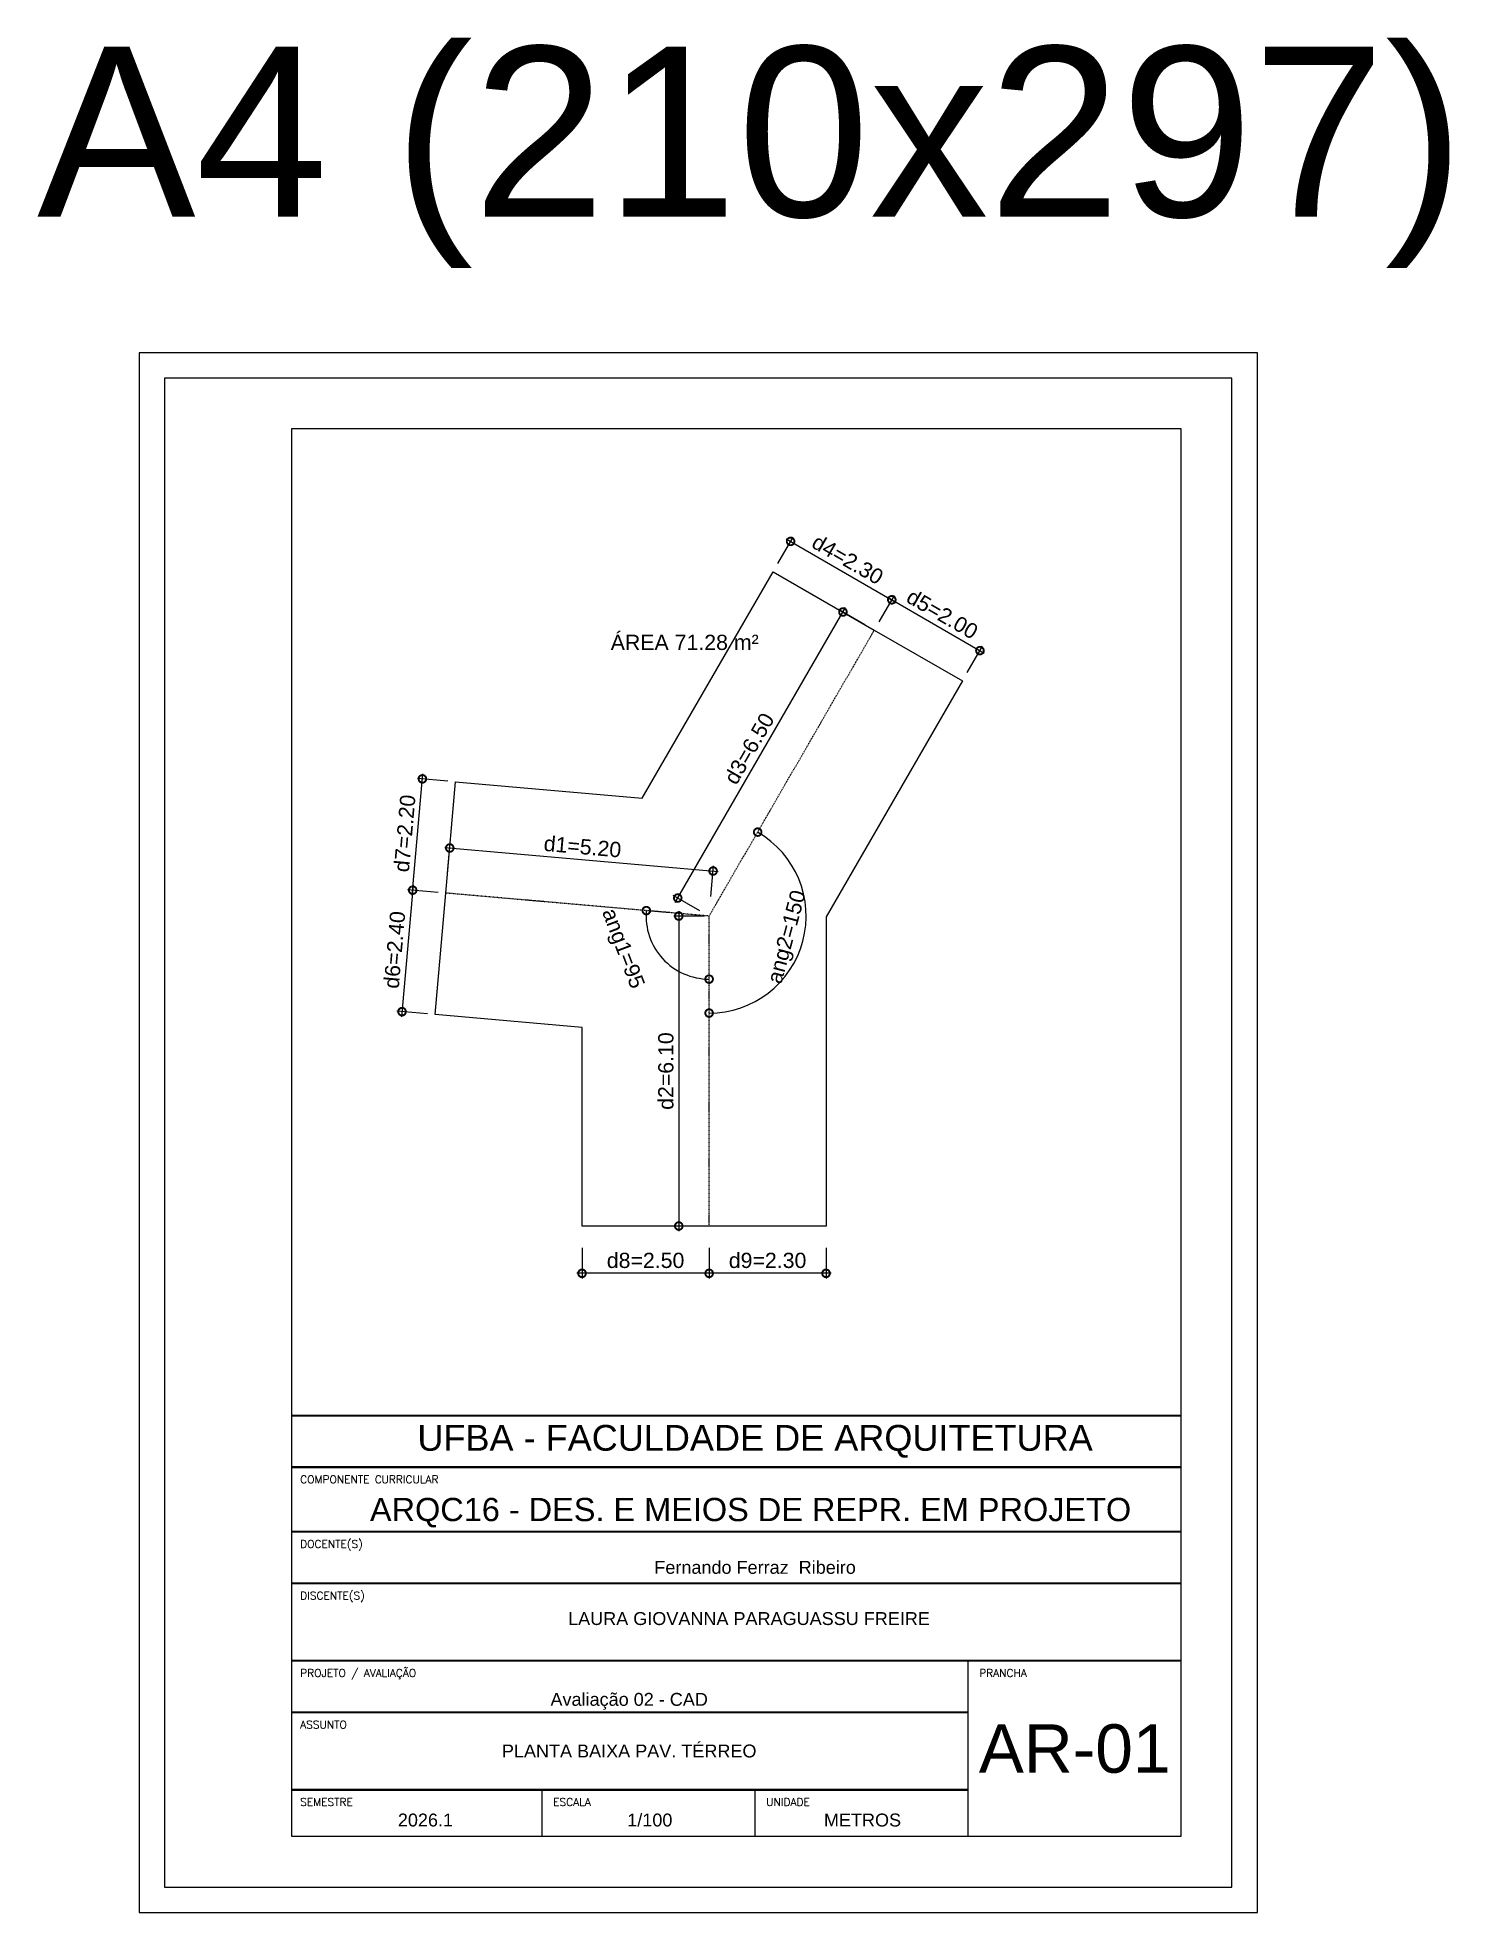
# Paper-space layout 'contorno' of a CAD drawing. Header units: metres. Extents: x -235 to 43, y -5 to 364.
# The model-space entities are those that its viewports show. They can reach past a viewport. Long polylines and large blocks are cut down to what shows.
import ezdxf
from ezdxf.enums import TextEntityAlignment as Align

# ---------------------------------------------------------------- set-up
doc = ezdxf.new("R2010")
doc.units = ezdxf.units.M
doc.header["$LTSCALE"] = 0.1
doc.linetypes.add('DASHDOT', pattern=[25.4, 12.7, -6.35, 0, -6.35])
doc.layers.add('0_MRG_AUX', color=7, linetype='Continuous', true_color=0xecbcd1, plot=False)
for name, color, linetype in [('ARQ_EIXO CINZA 04', 139, 'DASHDOT'), ('MRG_EXTERNA', 1, 'Continuous'), ('MRG_INTERNA', 2, 'Continuous'), ('SIMB_01', 1, 'Continuous')]:
    doc.layers.add(name, color=color, linetype=linetype)
doc.layers.add('COTA AZUL', color=5, linetype='Continuous', lineweight=25, true_color=0x0000ff)
doc.styles.add('Annot_3.0mm', font='arial.ttf', dxfattribs={"height": 3})
doc.styles.add('Arial', font='arial.ttf')
doc.styles.add('cota', font='arial.ttf')
doc.styles.add('T1-5', font='simplex.shx', dxfattribs={"height": 2.5})
doc.dimstyles.new('Info 01 - annot', dxfattribs={"dimtxt": 3, "dimasz": 3, "dimexe": 1, "dimexo": 1, "dimgap": 1, "dimtad": 1, "dimzin": 4, "dimtxsty": 'cota', "dimblk": 'DOTSMALL', "dimcen": 2, "dimdle": 1, "dimclrd": 256, "dimclre": 256, "dimclrt": 1, "dimazin": 2, "dimtfac": 0.09, "dimtmove": 2, "dimatfit": 2, "dimfxl": 5, "dimfxlon": 1, "dimtolj": 1, "dimtzin": 4, "dimlwd": -1, "dimarcsym": 1})

# ---------------------------------------------------------------- blocks, each defined once
blk = doc.blocks.new('FORMATO_A4')
at = {"layer": '0_MRG_AUX'}
blk.add_lwpolyline([(-215, 302), (-215, -5), (5, -5), (5, 302)], close=True, dxfattribs=at)
at = {"layer": 'MRG_EXTERNA'}
blk.add_lwpolyline([(-210, 297), (-210, 0), (0, 0), (0, 297)], close=True, dxfattribs=at)
at = {"layer": 'MRG_INTERNA'}
for p, q in [((-185, 287), (-185, 10)), ((-10, 287), (-185, 287)), ((-10, 10), (-10, 287)), ((-185, 10), (-10, 10))]:
    blk.add_line(p, q, dxfattribs=at)
blk = doc.blocks.new('carimbo01')
at = {"layer": 'SIMB_01', "flags": 128}
blk.add_lwpolyline([(-6890, 3260, 16, 16, 0), (0, 3260, 0, 0, 0), (0, 0, 0, 0, 0), (-1650, 0, 0, 0, 0)], format="xyseb", dxfattribs=at)
at = {"layer": 'SIMB_01', "const_width": 16, "flags": 128}
for points in [[(-6890, 2860), (0, 2860)], [(-6890, 2360), (0, 2360)], [(-6890, 1960), (0, 1960)], [(-6890, 1360), (0, 1360)], [(-6890, 960), (-1650, 960)], [(-1650, 360), (-6890, 360)]]:
    blk.add_lwpolyline(points, dxfattribs=at)
at = {"layer": 'SIMB_01'}
for points in [[(-1650, 0), (-1650, 360), (-1650, 1360)], [(-4950, 0), (-4950, 360)], [(-3300, 0), (-3300, 360)]]:
    blk.add_lwpolyline(points, dxfattribs=at)
at = {"layer": 'SIMB_01', "style": 'T1-5'}
for s, p in [('COMPONENTE CURRICULAR', (-6822, 2735)), ('DOCENTE(S)', (-6822, 2235)), ('DISCENTE(S)', (-6822, 1835)), ('PROJETO / AVALIAÇÃO', (-6822, 1235)), ('PRANCHA', (-1563, 1235)), ('ASSUNTO', (-6822, 835)), ('SEMESTRE', (-6822, 235)), ('ESCALA', (-4863, 235)), ('UNIDADE', (-3213, 235))]:
    blk.add_text(s, height=60, dxfattribs=at).set_placement(p)
at = {"layer": 'SIMB_01', "insert": (-6600, 3260), "char_height": 0.3, "width": 6600, "attachment_point": 1, "style": 'Annot_3.0mm'}
blk.add_mtext('UNIVERSIDADE FEDERAL DA BAHIA - FACULDADE DE ARQUITERUA', dxfattribs=at)
at = {"layer": 'SIMB_01', "insert": (-3300, 3060), "char_height": 200, "attachment_point": 5, "style": 'Annot_3.0mm'}
blk.add_mtext_dynamic_manual_height_columns('\\pxqc;UFBA - FACULDADE DE ARQUITETURA', width=5970.81, gutter_width=1.5, heights=[0], dxfattribs=at)
at = {"layer": 'SIMB_01', "style": 'cota'}
for tag, height, p in [('COMPONENTE', 180, (-3300, 2532)), ('DOCESNTE(S)', 100, (-3300, 2084)), ('DISCESNTE(S)', 100, (-3347, 1687)), ('PROJETO/AVALIAÇÃO', 100, (-4275, 1061)), ('NUM', 375, (-825, 680)), ('ASSUNTO', 100, (-4275, 661)), ('SEMESTRE', 100, (-5853, 126)), ('ESCALA', 100, (-4115, 126)), ('UNIDADE', 100, (-2468, 126))]:
    blk.add_attdef(tag, text='', height=height, dxfattribs=at).set_placement(p, align=Align.MIDDLE_CENTER)
blk = doc.blocks.new('_DotSmall')
at = {"color": 0, "linetype": 'ByBlock', "const_width": 0.5}
blk.add_lwpolyline([(-0.0625, 0, 1), (0.0625, 0, 1)], format="xyb", close=True, dxfattribs=at)
blk = doc.blocks.new('*D6')
at = {"layer": 'COTA AZUL', "transparency": 16777216}
blk.add_line((-5.582, 0.473), (-0.202, 0.002), dxfattribs=at)
at = {"layer": 'COTA AZUL', "lineweight": -2, "transparency": 16777216}
for p, q in [((-5.526, -0.034), (-5.474, 0.564)), ((-0.346, -0.487), (-0.293, 0.111))]:
    blk.add_line(p, q, dxfattribs=at)
at = {"layer": 'Defpoints', "color": 0, "transparency": 16777216}
for p in [(-0.302, 0.011), (-5.56, -0.423), (-0.38, -0.876)]:
    blk.add_point(p, dxfattribs=at)
at = {"layer": 'COTA AZUL', "transparency": 16777216, "xscale": 0.3, "yscale": 0.3, "zscale": 0.3}
for p, rotation in [((-5.482, 0.464), 175), ((-0.302, 0.011), 355)]:
    blk.add_blockref('_DotSmall', p, dxfattribs=dict(at, rotation=rotation))
at = {"layer": 'COTA AZUL', "color": 1, "transparency": 16777216, "insert": (-2.87, 0.49), "char_height": 0.3, "attachment_point": 5, "rotation": 355, "style": 'cota'}
blk.add_mtext('\\A1;d1=5.20', dxfattribs=at)
blk = doc.blocks.new('*D8')
at = {"layer": 'COTA AZUL', "lineweight": -2, "transparency": 16777216}
for p, q in [((-0.48, -0.876), (-1.077, -0.876)), ((-0.48, -6.976), (-1.077, -6.976))]:
    blk.add_line(p, q, dxfattribs=at)
at = {"layer": 'COTA AZUL', "transparency": 16777216}
blk.add_line((-0.977, -0.776), (-0.977, -7.076), dxfattribs=at)
at = {"layer": 'Defpoints', "color": 0, "transparency": 16777216}
for p in [(-0.38, -0.876), (-0.977, -6.976), (-0.38, -6.976)]:
    blk.add_point(p, dxfattribs=at)
at = {"layer": 'COTA AZUL', "transparency": 16777216, "xscale": 0.3, "yscale": 0.3, "zscale": 0.3}
for p, rotation in [((-0.977, -0.876), 90), ((-0.977, -6.976), 270)]:
    blk.add_blockref('_DotSmall', p, dxfattribs=dict(at, rotation=rotation))
at = {"layer": 'COTA AZUL', "color": 1, "transparency": 16777216, "insert": (-1.23, -3.926), "char_height": 0.3, "attachment_point": 5, "rotation": 90, "style": 'cota'}
blk.add_mtext('\\A1;d2=6.10', dxfattribs=at)
blk = doc.blocks.new('*D7')
at = {"layer": 'COTA AZUL', "transparency": 16777216}
blk.add_line((-1.047, -0.606), (2.303, 5.196), dxfattribs=at)
at = {"layer": 'COTA AZUL', "lineweight": -2, "transparency": 16777216}
for p, q in [((2.686, 4.859), (2.166, 5.159)), ((-0.564, -0.77), (-1.084, -0.47))]:
    blk.add_line(p, q, dxfattribs=at)
at = {"layer": 'Defpoints', "color": 0, "transparency": 16777216}
for p in [(2.253, 5.109), (2.87, 4.753), (-0.38, -0.876)]:
    blk.add_point(p, dxfattribs=at)
at = {"layer": 'COTA AZUL', "transparency": 16777216, "xscale": 0.3, "yscale": 0.3, "zscale": 0.3}
for p, rotation in [((2.253, 5.109), 60.00000000000005), ((-0.997, -0.52), 240)]:
    blk.add_blockref('_DotSmall', p, dxfattribs=dict(at, rotation=rotation))
at = {"layer": 'COTA AZUL', "color": 1, "transparency": 16777216, "insert": (0.408, 2.421), "char_height": 0.3, "attachment_point": 5, "rotation": 60, "style": 'cota'}
blk.add_mtext('\\A1;d3=6.50', dxfattribs=at)
blk = doc.blocks.new('*D2')
at = {"layer": 'COTA AZUL', "lineweight": -2, "transparency": 16777216}
for p, q in [((0.973, 6.066), (1.273, 6.585)), ((2.964, 4.916), (3.264, 5.435))]:
    blk.add_line(p, q, dxfattribs=at)
at = {"layer": 'COTA AZUL', "transparency": 16777216}
blk.add_line((1.136, 6.549), (3.301, 5.299), dxfattribs=at)
at = {"layer": 'Defpoints', "color": 0, "transparency": 16777216}
for p in [(0.878, 5.903), (3.214, 5.349), (2.87, 4.753)]:
    blk.add_point(p, dxfattribs=at)
at = {"layer": 'COTA AZUL', "transparency": 16777216, "xscale": 0.3, "yscale": 0.3, "zscale": 0.3}
for p, rotation in [((1.223, 6.499), 150), ((3.214, 5.349), 330.0000000000001)]:
    blk.add_blockref('_DotSmall', p, dxfattribs=dict(at, rotation=rotation))
at = {"layer": 'COTA AZUL', "color": 1, "transparency": 16777216, "insert": (2.345, 6.143), "char_height": 0.3, "attachment_point": 5, "rotation": 330, "style": 'cota'}
blk.add_mtext('\\A1;d4=2.30', dxfattribs=at)
blk = doc.blocks.new('*D3')
at = {"layer": 'COTA AZUL', "lineweight": -2, "transparency": 16777216}
for p, q in [((2.964, 4.916), (3.264, 5.435)), ((4.697, 3.916), (4.997, 4.435))]:
    blk.add_line(p, q, dxfattribs=at)
at = {"layer": 'COTA AZUL', "transparency": 16777216}
blk.add_line((3.128, 5.399), (5.033, 4.299), dxfattribs=at)
at = {"layer": 'Defpoints', "color": 0, "transparency": 16777216}
for p in [(2.87, 4.753), (4.947, 4.349), (4.602, 3.753)]:
    blk.add_point(p, dxfattribs=at)
at = {"layer": 'COTA AZUL', "transparency": 16777216, "xscale": 0.3, "yscale": 0.3, "zscale": 0.3}
for p, rotation in [((3.214, 5.349), 150), ((4.947, 4.349), 330.0000000000001)]:
    blk.add_blockref('_DotSmall', p, dxfattribs=dict(at, rotation=rotation))
at = {"layer": 'COTA AZUL', "color": 1, "transparency": 16777216, "insert": (4.207, 5.068), "char_height": 0.3, "attachment_point": 5, "rotation": 330, "style": 'cota'}
blk.add_mtext('\\A1;d5=2.00', dxfattribs=at)
blk = doc.blocks.new('*D5')
at = {"layer": 'COTA AZUL', "transparency": 16777216}
blk.add_line((-6.203, -0.267), (-6.429, -2.857), dxfattribs=at)
at = {"layer": 'COTA AZUL', "lineweight": -2, "transparency": 16777216}
for p, q in [((-5.713, -0.41), (-6.311, -0.358)), ((-5.922, -2.801), (-6.52, -2.748))]:
    blk.add_line(p, q, dxfattribs=at)
at = {"layer": 'Defpoints', "color": 0, "transparency": 16777216}
for p in [(-5.56, -0.423), (-6.421, -2.757), (-5.769, -2.814)]:
    blk.add_point(p, dxfattribs=at)
at = {"layer": 'COTA AZUL', "transparency": 16777216, "xscale": 0.3, "yscale": 0.3, "zscale": 0.3}
for p, rotation in [((-6.211, -0.366), 85.00000000000001), ((-6.421, -2.757), 265)]:
    blk.add_blockref('_DotSmall', p, dxfattribs=dict(at, rotation=rotation))
at = {"layer": 'COTA AZUL', "color": 1, "transparency": 16777216, "insert": (-6.568, -1.54), "char_height": 0.3, "attachment_point": 5, "rotation": 85, "style": 'cota'}
blk.add_mtext('\\A1;d6=2.40', dxfattribs=at)
blk = doc.blocks.new('*D4')
at = {"layer": 'COTA AZUL', "transparency": 16777216}
blk.add_line((-6.22, -0.466), (-6.011, 1.925), dxfattribs=at)
at = {"layer": 'COTA AZUL', "lineweight": -2, "transparency": 16777216}
for p, q in [((-5.522, 1.782), (-6.119, 1.834)), ((-5.713, -0.41), (-6.311, -0.358))]:
    blk.add_line(p, q, dxfattribs=at)
at = {"layer": 'Defpoints', "color": 0, "transparency": 16777216}
for p in [(-6.02, 1.825), (-5.368, 1.768), (-5.56, -0.423)]:
    blk.add_point(p, dxfattribs=at)
at = {"layer": 'COTA AZUL', "transparency": 16777216, "xscale": 0.3, "yscale": 0.3, "zscale": 0.3}
for p, rotation in [((-6.02, 1.825), 85.00000000000007), ((-6.211, -0.366), 265.0000000000001)]:
    blk.add_blockref('_DotSmall', p, dxfattribs=dict(at, rotation=rotation))
at = {"layer": 'COTA AZUL', "color": 1, "transparency": 16777216, "insert": (-6.368, 0.752), "char_height": 0.3, "attachment_point": 5, "rotation": 85, "style": 'cota'}
blk.add_mtext('\\A1;d7=2.20', dxfattribs=at)
blk = doc.blocks.new('*D12')
at = {"layer": 'COTA AZUL', "lineweight": -2, "transparency": 16777216}
for p, q in [((-2.88, -7.407), (-2.88, -8.007)), ((-0.38, -7.407), (-0.38, -8.007))]:
    blk.add_line(p, q, dxfattribs=at)
at = {"layer": 'COTA AZUL', "transparency": 16777216}
blk.add_line((-0.28, -7.907), (-2.98, -7.907), dxfattribs=at)
at = {"layer": 'Defpoints', "color": 0, "transparency": 16777216}
for p in [(-2.88, -6.976), (-0.38, -6.976), (-2.88, -7.907)]:
    blk.add_point(p, dxfattribs=at)
at = {"layer": 'COTA AZUL', "transparency": 16777216, "xscale": 0.3, "yscale": 0.3, "zscale": 0.3, "rotation": 180}
blk.add_blockref('_DotSmall', (-2.88, -7.907), dxfattribs=at)
at = {"layer": 'COTA AZUL', "transparency": 16777216, "xscale": 0.3, "yscale": 0.3, "zscale": 0.3}
blk.add_blockref('_DotSmall', (-0.38, -7.907), dxfattribs=at)
at = {"layer": 'COTA AZUL', "color": 1, "transparency": 16777216, "insert": (-1.63, -7.654), "char_height": 0.3, "attachment_point": 5, "style": 'cota'}
blk.add_mtext('\\A1;d8=2.50', dxfattribs=at)
blk = doc.blocks.new('*D11')
at = {"layer": 'COTA AZUL', "lineweight": -2, "transparency": 16777216}
for p, q in [((-0.38, -7.407), (-0.38, -8.007)), ((1.92, -7.407), (1.92, -8.007))]:
    blk.add_line(p, q, dxfattribs=at)
at = {"layer": 'COTA AZUL', "transparency": 16777216}
blk.add_line((2.02, -7.907), (-0.48, -7.907), dxfattribs=at)
at = {"layer": 'Defpoints', "color": 0, "transparency": 16777216}
for p in [(-0.38, -6.976), (1.92, -6.976), (-0.38, -7.907)]:
    blk.add_point(p, dxfattribs=at)
at = {"layer": 'COTA AZUL', "transparency": 16777216, "xscale": 0.3, "yscale": 0.3, "zscale": 0.3, "rotation": 180}
blk.add_blockref('_DotSmall', (-0.38, -7.907), dxfattribs=at)
at = {"layer": 'COTA AZUL', "transparency": 16777216, "xscale": 0.3, "yscale": 0.3, "zscale": 0.3}
blk.add_blockref('_DotSmall', (1.92, -7.907), dxfattribs=at)
at = {"layer": 'COTA AZUL', "color": 1, "transparency": 16777216, "insert": (0.77, -7.654), "char_height": 0.3, "attachment_point": 5, "style": 'cota'}
blk.add_mtext('\\A1;d9=2.30', dxfattribs=at)
blk = doc.blocks.new('*D9')
at = {"layer": 'COTA AZUL', "transparency": 16777216}
blk.add_arc((-0.38, -0.876), 1.24, 175, 270, dxfattribs=at)
at = {"layer": 'Defpoints', "color": 0, "transparency": 16777216}
for p in [(-5.56, -0.423), (-0.38, -0.876), (-0.38, -0.876), (-1.031, -1.932), (-0.38, -6.976)]:
    blk.add_point(p, dxfattribs=at)
at = {"layer": 'COTA AZUL', "transparency": 16777216, "xscale": 0.3, "yscale": 0.3, "zscale": 0.3, "rotation": 85}
blk.add_blockref('_DotSmall', (-1.615, -0.768), dxfattribs=at)
at = {"layer": 'COTA AZUL', "transparency": 16777216, "xscale": 0.3, "yscale": 0.3, "zscale": 0.3}
blk.add_blockref('_DotSmall', (-0.38, -2.117), dxfattribs=at)
at = {"layer": 'COTA AZUL', "color": 1, "transparency": 16777216, "insert": (-2.101, -1.524), "char_height": 0.3, "attachment_point": 5, "rotation": 290.6147, "style": 'cota'}
blk.add_mtext('\\A1;ang1=95', dxfattribs=at)
blk = doc.blocks.new('*D10')
at = {"layer": 'COTA AZUL', "transparency": 16777216}
blk.add_arc((-0.38, -0.876), 1.909, 270, 60, dxfattribs=at)
at = {"layer": 'Defpoints', "color": 0, "transparency": 16777216}
for p in [(2.87, 4.753), (-0.38, -0.876), (-0.38, -0.876), (1.083, -2.104), (-0.38, -6.976)]:
    blk.add_point(p, dxfattribs=at)
at = {"layer": 'COTA AZUL', "transparency": 16777216, "xscale": 0.3, "yscale": 0.3, "zscale": 0.3}
for p, rotation in [((0.575, 0.777), 150), ((-0.38, -2.785), 180)]:
    blk.add_blockref('_DotSmall', p, dxfattribs=dict(at, rotation=rotation))
at = {"layer": 'COTA AZUL', "color": 1, "transparency": 16777216, "insert": (1.18, -1.294), "char_height": 0.3, "attachment_point": 5, "rotation": 75, "style": 'cota'}
blk.add_mtext('\\A1;ang2=150', dxfattribs=at)

msp = doc.modelspace()

# ---------------------------------------------------------------- linework, layer by layer
msp.add_lwpolyline([(-5.56, -0.423), (-5.368, 1.768), (-1.694, 1.447), (0.878, 5.903), (2.87, 4.753), (4.602, 3.753), (1.92, -0.893), (1.92, -6.976), (-0.38, -6.976), (-2.88, -6.976), (-2.88, -3.067), (-5.769, -2.814), (-5.56, -0.423)])
at = {"layer": 'ARQ_EIXO CINZA 04'}
for p, q in [((-0.38, -0.876), (2.87, 4.753)), ((-0.38, -0.876), (-5.56, -0.423)), ((-0.38, -6.976), (-0.38, -0.876))]:
    msp.add_line(p, q, dxfattribs=at)

# ---------------------------------------------------------------- texts
at = {"layer": 'SIMB_01', "insert": (-2.316, 4.662), "char_height": 0.3, "width": 3.9108, "attachment_point": 1, "style": 'Annot_3.0mm'}
msp.add_mtext('ÁREA 71.28 m²', dxfattribs=at)

# ---------------------------------------------------------------- dimensions: what is measured, and where the dimension line sits
at = {"layer": 'COTA AZUL'}
for p1, p2, distance, text, picture, middle in [((0.878, 5.903), (2.87, 4.753), 0.688, 'd4=2.30', '*D2', (2.345, 6.143)), ((2.87, 4.753), (4.602, 3.753), 0.688, 'd5=2.00', '*D3', (4.207, 5.068)), ((-0.38, -0.876), (2.87, 4.753), 0.713, 'd3=6.50', '*D7', (0.408, 2.421)), ((-5.56, -0.423), (-5.368, 1.768), 0.654, 'd7=2.20', '*D4', (-6.368, 0.752)), ((-5.56, -0.423), (-0.38, -0.876), 0.891, 'd1=5.20', '*D6', (-2.87, 0.49)), ((-5.56, -0.423), (-5.769, -2.814), -0.654, 'd6=2.40', '*D5', (-6.568, -1.54)), ((-0.38, -6.976), (-2.88, -6.976), 0.931, 'd8=2.50', '*D12', (-1.63, -7.654)), ((1.92, -6.976), (-0.38, -6.976), 0.931, 'd9=2.30', '*D11', (0.77, -7.654))]:
    dim = msp.add_aligned_dim(p1=p1, p2=p2, distance=distance, text=text, dimstyle='Info 01 - annot', override={"dimscale": 0}, dxfattribs=at)
    dim.commit()
    dim.dimension.update_dxf_attribs({"geometry": picture, "text_midpoint": middle})
dim = msp.add_angular_dim_2l(base=(1.083, -2.104), line1=((-0.38, -0.876), (2.87, 4.753)), line2=((-0.38, -6.976), (-0.38, -0.876)), text='ang2=150', dimstyle='Info 01 - annot', override={"dimscale": 0}, dxfattribs=at)
dim.commit()
dim.dimension.update_dxf_attribs({"geometry": '*D10', "text_midpoint": (1.18, -1.294)})
dim = msp.add_angular_dim_2l(base=(-1.031, -1.932), line1=((-0.38, -0.876), (-5.56, -0.423)), line2=((-0.38, -6.976), (-0.38, -0.876)), text='ang1=95', dimstyle='Info 01 - annot', override={"dimscale": 0}, dxfattribs=at)
dim.commit()
dim.dimension.update_dxf_attribs({"geometry": '*D9', "text_midpoint": (-2.101, -1.524), "dimtype": 162})
dim = msp.add_linear_dim(base=(-0.977, -6.976), p1=(-0.38, -0.876), p2=(-0.38, -6.976), angle=90, text='d2=6.10', dimstyle='Info 01 - annot', override={"dimscale": 0}, dxfattribs=at)
dim.commit()
dim.dimension.update_dxf_attribs({"geometry": '*D8', "text_midpoint": (-1.23, -3.926)})

psp = doc.layouts.new('contorno')

# ---------------------------------------------------------------- block references
psp.add_blockref('FORMATO_A4', (0, 0))
at = {"layer": 'COTA AZUL', "xscale": 0.0254, "yscale": 0.0254, "zscale": 0.0254}
psp.add_blockref('carimbo01', (-10, 10), dxfattribs=at).add_auto_attribs({'COMPONENTE': 'ARQC16 - DES. E MEIOS DE REPR. EM PROJETO ', 'DOCESNTE(S)': 'Fernando Ferraz  Ribeiro', 'PROJETO/AVALIAÇÃO': 'Avaliação 02 - CAD', 'DISCESNTE(S)': 'LAURA GIOVANNA PARAGUASSU FREIRE', 'ASSUNTO': 'PLANTA BAIXA PAV. TÉRREO', 'SEMESTRE': '2026.1', 'ESCALA': '1/100', 'UNIDADE': 'METROS', 'NUM': 'AR-01'})

# ---------------------------------------------------------------- texts
at = {"style": 'Arial'}
psp.add_text('A4 (210x297)', height=33.4769, dxfattribs=at).set_placement((-94.69, 362.25), align=Align.TOP_CENTER)

# ---------------------------------------------------------------- viewports
at = {"layer": '0_MRG_AUX'}
psp.add_viewport(center=(-97.5, 189.9), size=(175, 194.196), view_center_point=(0.156, -0.997), view_height=19.4196, dxfattribs=at)

doc.saveas('drawing.dxf')
